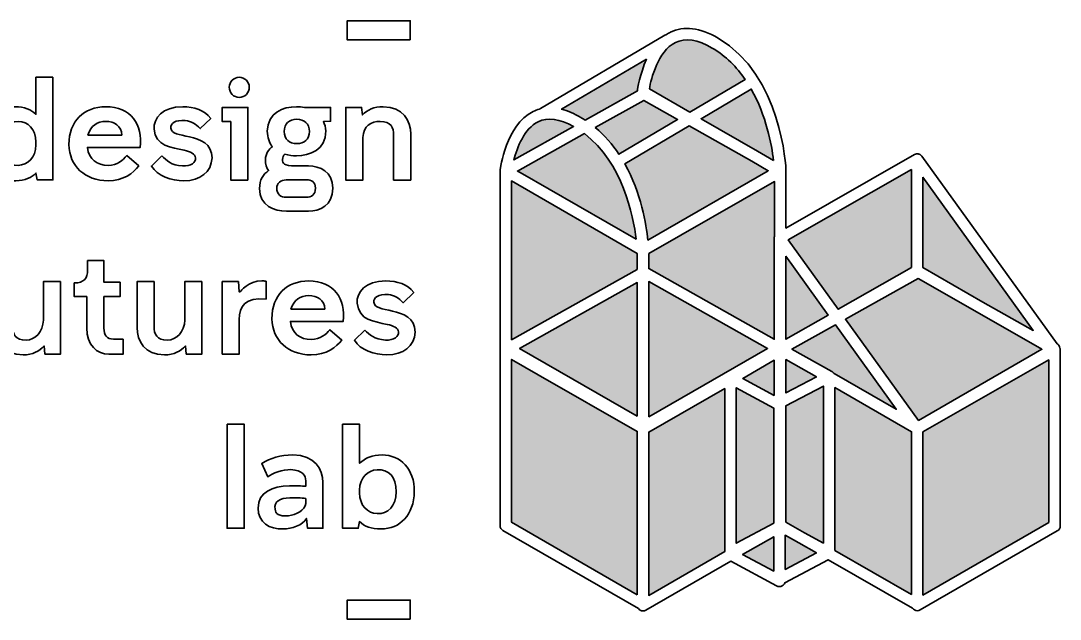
# Model space of a CAD drawing. Header units: millimetres. Extents: x 12 to 284, y -200 to -9.
# Drawn here: x 233.3 to 283.9, y -38.4 to -9.2 of the extents above; entities that cross this region are included whole.
import ezdxf

# ---------------------------------------------------------------- set-up
doc = ezdxf.new("R2010")
doc.units = ezdxf.units.MM
doc.header["$MEASUREMENT"] = 0
for name, color, linetype, lineweight in [('Black', 7, 'Continuous', 0), ('Cyan', 7, 'Continuous', 0), ('Magenta', 7, 'Continuous', 0), ('Yellow', 7, 'Continuous', 0)]:
    doc.layers.add(name, color=color, linetype=linetype, lineweight=lineweight)

# ---------------------------------------------------------------- blocks, each defined once
blk = doc.blocks.new('Block_1')
at = {"layer": 'Black', "color": 250, "lineweight": 35, "true_color": 0x231f20}
for points, knots in [([(234.825, -11.977), (234.825, -11.977), (234.825, -16.971), (234.825, -16.971), (234.825, -16.971), (234.062, -16.971), (234.062, -16.971), (234.062, -16.971), (233.998, -16.639), (233.998, -16.639), (233.779, -16.865), (233.461, -16.999), (233.023, -17.014), (232.133, -17.042), (231.342, -16.406), (231.342, -15.198), (231.342, -14.167), (232.034, -13.411), (232.981, -13.411), (233.433, -13.411), (233.765, -13.545), (233.991, -13.778), (233.991, -13.778), (233.991, -11.977), (233.991, -11.977), (233.991, -11.977), (234.825, -11.977), (234.825, -11.977)], [0, 0, 0, 0, 1, 1, 1, 2, 2, 2, 3, 3, 3, 4, 4, 4, 5, 5, 5, 6, 6, 6, 7, 7, 7, 8, 8, 8, 9, 9, 9, 9]), ([(243.409, -12.464), (243.409, -12.196), (243.621, -11.977), (243.896, -11.977), (244.165, -11.977), (244.384, -12.196), (244.384, -12.464), (244.384, -12.733), (244.165, -12.959), (243.896, -12.959), (243.621, -12.959), (243.409, -12.733), (243.409, -12.464)], [0, 0, 0, 0, 1, 1, 1, 2, 2, 2, 3, 3, 3, 4, 4, 4, 4]), ([(235.602, -15.255), (235.588, -14.103), (236.351, -13.411), (237.389, -13.411), (238.633, -13.411), (239.184, -14.287), (239.071, -15.389), (239.071, -15.389), (236.499, -15.389), (236.499, -15.389), (236.57, -15.989), (236.987, -16.258), (237.517, -16.265), (237.948, -16.272), (238.251, -16.003), (238.414, -15.791), (238.414, -15.791), (239, -16.293), (239, -16.293), (238.739, -16.632), (238.244, -17.02), (237.51, -17.014), (236.386, -17.006), (235.616, -16.307), (235.602, -15.255)], [0, 0, 0, 0, 1, 1, 1, 2, 2, 2, 3, 3, 3, 4, 4, 4, 5, 5, 5, 6, 6, 6, 7, 7, 7, 8, 8, 8, 8]), ([(240.124, -15.806), (240.336, -16.025), (240.597, -16.265), (241.127, -16.293), (241.551, -16.314), (241.784, -16.123), (241.763, -15.89), (241.749, -15.714), (241.515, -15.601), (241.212, -15.53), (240.597, -15.389), (239.82, -15.332), (239.749, -14.499), (239.707, -13.969), (240.152, -13.411), (241.141, -13.411), (241.692, -13.411), (242.208, -13.58), (242.504, -13.976), (242.504, -13.976), (241.996, -14.477), (241.996, -14.477), (241.777, -14.244), (241.565, -14.11), (241.268, -14.082), (240.774, -14.032), (240.534, -14.237), (240.562, -14.449), (240.59, -14.732), (240.971, -14.76), (241.466, -14.88), (241.989, -15), (242.568, -15.205), (242.568, -15.904), (242.54, -16.59), (242.003, -17.014), (241.198, -17.014), (240.59, -17.014), (239.912, -16.788), (239.615, -16.3), (239.615, -16.3), (240.124, -15.806), (240.124, -15.806)], [0, 0, 0, 0, 1, 1, 1, 2, 2, 2, 3, 3, 3, 4, 4, 4, 5, 5, 5, 6, 6, 6, 7, 7, 7, 8, 8, 8, 9, 9, 9, 10, 10, 10, 11, 11, 11, 12, 12, 12, 13, 13, 13, 14, 14, 14, 14]), ([(244.313, -16.978), (244.313, -16.978), (243.48, -16.978), (243.48, -16.978), (243.48, -16.978), (243.48, -14.131), (243.48, -14.131), (243.48, -14.131), (243.063, -14.131), (243.063, -14.131), (243.063, -14.131), (243.063, -13.446), (243.063, -13.446), (243.063, -13.446), (244.313, -13.446), (244.313, -13.446), (244.313, -13.446), (244.313, -16.978), (244.313, -16.978)], [0, 0, 0, 0, 1, 1, 1, 2, 2, 2, 3, 3, 3, 4, 4, 4, 5, 5, 5, 6, 6, 6, 6]), ([(248.446, -17.381), (248.446, -18.228), (247.803, -18.497), (247.266, -18.497), (247.266, -18.497), (246.192, -18.497), (246.192, -18.497), (245.592, -18.497), (244.879, -18.235), (244.879, -17.388), (244.879, -16.971), (245.062, -16.689), (245.324, -16.519), (245.225, -16.392), (245.168, -16.215), (245.168, -15.989), (245.168, -15.7), (245.338, -15.481), (245.507, -15.346), (245.359, -15.163), (245.26, -14.922), (245.26, -14.598), (245.26, -13.7), (246.03, -13.411), (246.68, -13.411), (246.807, -13.411), (246.941, -13.425), (247.068, -13.446), (247.068, -13.446), (248.34, -13.446), (248.34, -13.446), (248.34, -13.446), (248.34, -14.117), (248.34, -14.117), (248.34, -14.117), (247.994, -14.131), (247.994, -14.131), (248.05, -14.251), (248.107, -14.428), (248.107, -14.591), (248.107, -15.509), (247.323, -15.799), (246.68, -15.799), (246.496, -15.799), (246.298, -15.777), (246.115, -15.721), (246.051, -15.784), (246.009, -15.862), (246.002, -15.975), (245.995, -16.166), (246.051, -16.293), (246.623, -16.293), (246.623, -16.293), (247.266, -16.293), (247.266, -16.293), (247.803, -16.293), (248.446, -16.554), (248.446, -17.381)], [0, 0, 0, 0, 1, 1, 1, 2, 2, 2, 3, 3, 3, 4, 4, 4, 5, 5, 5, 6, 6, 6, 7, 7, 7, 8, 8, 8, 9, 9, 9, 10, 10, 10, 11, 11, 11, 12, 12, 12, 13, 13, 13, 14, 14, 14, 15, 15, 15, 16, 16, 16, 17, 17, 17, 18, 18, 18, 19, 19, 19, 19]), ([(252.24, -14.746), (252.24, -14.746), (252.24, -16.978), (252.24, -16.978), (252.24, -16.978), (251.406, -16.978), (251.406, -16.978), (251.406, -16.978), (251.406, -14.81), (251.406, -14.81), (251.406, -14.421), (251.293, -14.124), (250.749, -14.124), (250.326, -14.124), (249.916, -14.343), (249.916, -14.901), (249.916, -14.901), (249.916, -16.978), (249.916, -16.978), (249.916, -16.978), (249.082, -16.978), (249.082, -16.978), (249.082, -16.978), (249.082, -13.446), (249.082, -13.446), (249.082, -13.446), (249.845, -13.446), (249.845, -13.446), (249.845, -13.446), (249.887, -13.806), (249.887, -13.806), (250.128, -13.552), (250.467, -13.411), (250.898, -13.411), (251.873, -13.411), (252.24, -14.096), (252.24, -14.746)], [0, 0, 0, 0, 1, 1, 1, 2, 2, 2, 3, 3, 3, 4, 4, 4, 5, 5, 5, 6, 6, 6, 7, 7, 7, 8, 8, 8, 9, 9, 9, 10, 10, 10, 11, 11, 11, 12, 12, 12, 12]), ([(233.991, -15.262), (233.991, -15.262), (233.991, -15.127), (233.991, -15.127), (233.991, -14.492), (233.595, -14.131), (233.143, -14.131), (232.585, -14.131), (232.183, -14.463), (232.19, -15.198), (232.197, -15.904), (232.585, -16.272), (233.129, -16.265), (233.588, -16.258), (233.991, -15.89), (233.991, -15.262)], [0, 0, 0, 0, 1, 1, 1, 2, 2, 2, 3, 3, 3, 4, 4, 4, 5, 5, 5, 5]), ([(238.181, -14.788), (238.174, -14.343), (237.806, -14.124), (237.389, -14.124), (237.008, -14.124), (236.655, -14.336), (236.528, -14.788), (236.528, -14.788), (238.181, -14.788), (238.181, -14.788)], [0, 0, 0, 0, 1, 1, 1, 2, 2, 2, 3, 3, 3, 3]), ([(246.087, -14.612), (246.087, -14.993), (246.327, -15.205), (246.694, -15.205), (247.068, -15.205), (247.309, -14.993), (247.309, -14.612), (247.309, -14.244), (247.068, -14.018), (246.694, -14.018), (246.32, -14.018), (246.087, -14.244), (246.087, -14.612)], [0, 0, 0, 0, 1, 1, 1, 2, 2, 2, 3, 3, 3, 4, 4, 4, 4]), ([(247.605, -17.374), (247.605, -17.063), (247.4, -16.964), (247.167, -16.964), (247.167, -16.964), (246.178, -16.971), (246.178, -16.971), (245.91, -16.971), (245.719, -17.134), (245.719, -17.374), (245.719, -17.678), (245.924, -17.819), (246.178, -17.819), (246.178, -17.819), (247.167, -17.812), (247.167, -17.812), (247.4, -17.812), (247.605, -17.699), (247.605, -17.374)], [0, 0, 0, 0, 1, 1, 1, 2, 2, 2, 3, 3, 3, 4, 4, 4, 5, 5, 5, 6, 6, 6, 6]), ([(231.469, -22.659), (231.469, -22.659), (230.515, -22.659), (230.515, -22.659), (230.515, -22.659), (230.515, -25.456), (230.515, -25.456), (230.515, -25.456), (229.682, -25.456), (229.682, -25.456), (229.682, -25.456), (229.682, -22.652), (229.682, -22.652), (229.682, -22.652), (229.074, -22.652), (229.074, -22.652), (229.074, -22.652), (229.074, -21.988), (229.074, -21.988), (229.562, -21.988), (229.682, -21.804), (229.682, -21.557), (229.682, -20.815), (230.183, -20.391), (230.749, -20.391), (230.749, -20.391), (231.455, -20.391), (231.455, -20.391), (231.455, -20.391), (231.455, -21.126), (231.455, -21.126), (231.455, -21.126), (230.975, -21.126), (230.975, -21.126), (230.657, -21.126), (230.515, -21.31), (230.515, -21.663), (230.515, -21.663), (230.515, -21.959), (230.515, -21.959), (230.515, -21.959), (231.469, -21.966), (231.469, -21.966), (231.469, -21.966), (231.469, -22.659), (231.469, -22.659)], [0, 0, 0, 0, 1, 1, 1, 2, 2, 2, 3, 3, 3, 4, 4, 4, 5, 5, 5, 6, 6, 6, 7, 7, 7, 8, 8, 8, 9, 9, 9, 10, 10, 10, 11, 11, 11, 12, 12, 12, 13, 13, 13, 14, 14, 14, 15, 15, 15, 15]), ([(238.244, -24.722), (238.244, -24.722), (238.244, -25.456), (238.244, -25.456), (238.244, -25.456), (237.538, -25.456), (237.538, -25.456), (236.973, -25.456), (236.471, -25.025), (236.471, -24.178), (236.471, -24.178), (236.471, -22.652), (236.471, -22.652), (236.471, -22.652), (235.864, -22.652), (235.864, -22.652), (235.864, -22.652), (235.864, -21.988), (235.864, -21.988), (236.351, -21.988), (236.513, -21.748), (236.513, -21.359), (236.513, -21.359), (236.513, -20.9), (236.513, -20.9), (236.513, -20.9), (237.305, -20.9), (237.305, -20.9), (237.305, -20.9), (237.305, -21.953), (237.305, -21.953), (237.305, -21.953), (238.096, -21.953), (238.096, -21.953), (238.096, -21.953), (238.096, -22.652), (238.096, -22.652), (238.096, -22.652), (237.305, -22.652), (237.305, -22.652), (237.305, -22.652), (237.305, -24.185), (237.305, -24.185), (237.305, -24.538), (237.446, -24.722), (237.764, -24.722), (237.764, -24.722), (238.244, -24.722), (238.244, -24.722)], [0, 0, 0, 0, 1, 1, 1, 2, 2, 2, 3, 3, 3, 4, 4, 4, 5, 5, 5, 6, 6, 6, 7, 7, 7, 8, 8, 8, 9, 9, 9, 10, 10, 10, 11, 11, 11, 12, 12, 12, 13, 13, 13, 14, 14, 14, 15, 15, 15, 16, 16, 16, 16]), ([(235.192, -21.924), (235.192, -21.924), (235.192, -25.456), (235.192, -25.456), (235.192, -25.456), (234.429, -25.456), (234.429, -25.456), (234.429, -25.456), (234.394, -25.053), (234.394, -25.053), (234.168, -25.308), (233.836, -25.492), (233.377, -25.492), (232.402, -25.492), (232.034, -24.806), (232.034, -24.156), (232.034, -24.156), (232.034, -21.924), (232.034, -21.924), (232.034, -21.924), (232.868, -21.924), (232.868, -21.924), (232.868, -21.924), (232.868, -24.093), (232.868, -24.093), (232.868, -24.481), (232.981, -24.778), (233.525, -24.778), (233.949, -24.778), (234.358, -24.354), (234.358, -23.796), (234.358, -23.796), (234.358, -21.924), (234.358, -21.924), (234.358, -21.924), (235.192, -21.924), (235.192, -21.924)], [0, 0, 0, 0, 1, 1, 1, 2, 2, 2, 3, 3, 3, 4, 4, 4, 5, 5, 5, 6, 6, 6, 7, 7, 7, 8, 8, 8, 9, 9, 9, 10, 10, 10, 11, 11, 11, 12, 12, 12, 12]), ([(242.073, -21.924), (242.073, -21.924), (242.073, -25.456), (242.073, -25.456), (242.073, -25.456), (241.31, -25.456), (241.31, -25.456), (241.31, -25.456), (241.275, -25.053), (241.275, -25.053), (241.049, -25.308), (240.717, -25.492), (240.258, -25.492), (239.283, -25.492), (238.916, -24.806), (238.916, -24.156), (238.916, -24.156), (238.916, -21.924), (238.916, -21.924), (238.916, -21.924), (239.749, -21.924), (239.749, -21.924), (239.749, -21.924), (239.749, -24.093), (239.749, -24.093), (239.749, -24.481), (239.862, -24.778), (240.406, -24.778), (240.83, -24.778), (241.24, -24.354), (241.24, -23.796), (241.24, -23.796), (241.24, -21.924), (241.24, -21.924), (241.24, -21.924), (242.073, -21.924), (242.073, -21.924)], [0, 0, 0, 0, 1, 1, 1, 2, 2, 2, 3, 3, 3, 4, 4, 4, 5, 5, 5, 6, 6, 6, 7, 7, 7, 8, 8, 8, 9, 9, 9, 10, 10, 10, 11, 11, 11, 12, 12, 12, 12]), ([(245.203, -21.903), (245.203, -21.903), (245.196, -22.772), (245.196, -22.772), (244.186, -22.659), (243.896, -23.139), (243.896, -23.775), (243.896, -23.775), (243.896, -25.456), (243.896, -25.456), (243.896, -25.456), (243.063, -25.456), (243.063, -25.456), (243.063, -25.456), (243.063, -21.924), (243.063, -21.924), (243.063, -21.924), (243.854, -21.924), (243.854, -21.924), (243.854, -21.924), (243.889, -22.419), (243.889, -22.419), (243.889, -22.419), (243.946, -22.419), (243.946, -22.419), (243.946, -22.405), (244.341, -21.889), (244.991, -21.889), (245.041, -21.889), (245.125, -21.896), (245.203, -21.903)], [0, 0, 0, 0, 1, 1, 1, 2, 2, 2, 3, 3, 3, 4, 4, 4, 5, 5, 5, 6, 6, 6, 7, 7, 7, 8, 8, 8, 9, 9, 9, 10, 10, 10, 10]), ([(245.486, -23.733), (245.472, -22.581), (246.235, -21.889), (247.273, -21.889), (248.516, -21.889), (249.067, -22.765), (248.954, -23.867), (248.954, -23.867), (246.383, -23.867), (246.383, -23.867), (246.454, -24.467), (246.871, -24.736), (247.4, -24.743), (247.831, -24.75), (248.135, -24.481), (248.297, -24.269), (248.297, -24.269), (248.884, -24.771), (248.884, -24.771), (248.622, -25.11), (248.128, -25.498), (247.393, -25.492), (246.27, -25.485), (245.5, -24.785), (245.486, -23.733)], [0, 0, 0, 0, 1, 1, 1, 2, 2, 2, 3, 3, 3, 4, 4, 4, 5, 5, 5, 6, 6, 6, 7, 7, 7, 8, 8, 8, 8]), ([(250.008, -24.284), (250.22, -24.503), (250.481, -24.743), (251.011, -24.771), (251.435, -24.792), (251.668, -24.601), (251.646, -24.368), (251.632, -24.192), (251.399, -24.079), (251.095, -24.008), (250.481, -23.867), (249.704, -23.81), (249.633, -22.977), (249.591, -22.447), (250.036, -21.889), (251.025, -21.889), (251.576, -21.889), (252.091, -22.058), (252.388, -22.454), (252.388, -22.454), (251.88, -22.955), (251.88, -22.955), (251.661, -22.722), (251.449, -22.588), (251.152, -22.56), (250.657, -22.51), (250.417, -22.715), (250.446, -22.927), (250.474, -23.21), (250.855, -23.238), (251.35, -23.358), (251.873, -23.478), (252.452, -23.683), (252.452, -24.382), (252.424, -25.068), (251.887, -25.492), (251.081, -25.492), (250.474, -25.492), (249.796, -25.266), (249.499, -24.778), (249.499, -24.778), (250.008, -24.284), (250.008, -24.284)], [0, 0, 0, 0, 1, 1, 1, 2, 2, 2, 3, 3, 3, 4, 4, 4, 5, 5, 5, 6, 6, 6, 7, 7, 7, 8, 8, 8, 9, 9, 9, 10, 10, 10, 11, 11, 11, 12, 12, 12, 13, 13, 13, 14, 14, 14, 14]), ([(248.064, -23.266), (248.057, -22.821), (247.69, -22.602), (247.273, -22.602), (246.892, -22.602), (246.539, -22.814), (246.411, -23.266), (246.411, -23.266), (248.064, -23.266), (248.064, -23.266)], [0, 0, 0, 0, 1, 1, 1, 2, 2, 2, 3, 3, 3, 3]), ([(243.303, -28.87), (243.303, -28.87), (244.137, -28.87), (244.137, -28.87), (244.137, -28.87), (244.137, -33.934), (244.137, -33.934), (244.137, -33.934), (243.303, -33.934), (243.303, -33.934), (243.303, -33.934), (243.303, -28.87), (243.303, -28.87)], [0, 0, 0, 0, 1, 1, 1, 2, 2, 2, 3, 3, 3, 4, 4, 4, 4]), ([(252.416, -32.154), (252.402, -33.285), (251.71, -33.97), (250.799, -33.97), (250.318, -33.97), (249.979, -33.843), (249.746, -33.609), (249.746, -33.609), (249.683, -33.934), (249.683, -33.934), (249.683, -33.934), (248.92, -33.934), (248.92, -33.934), (248.92, -33.934), (248.92, -28.87), (248.92, -28.87), (248.92, -28.87), (249.753, -28.87), (249.753, -28.87), (249.753, -28.87), (249.753, -30.77), (249.753, -30.77), (250.015, -30.508), (250.382, -30.367), (250.848, -30.367), (251.738, -30.367), (252.43, -31.038), (252.416, -32.154)], [0, 0, 0, 0, 1, 1, 1, 2, 2, 2, 3, 3, 3, 4, 4, 4, 5, 5, 5, 6, 6, 6, 7, 7, 7, 8, 8, 8, 9, 9, 9, 9]), ([(244.808, -32.953), (244.808, -32.175), (245.507, -31.886), (246.334, -31.865), (246.609, -31.858), (246.948, -31.872), (247.132, -31.893), (247.132, -31.893), (247.132, -31.618), (247.132, -31.618), (247.132, -31.377), (246.977, -31.102), (246.412, -31.081), (245.988, -31.066), (245.521, -31.264), (245.281, -31.427), (245.281, -31.427), (244.985, -30.777), (244.985, -30.777), (245.415, -30.523), (245.889, -30.367), (246.503, -30.367), (247.563, -30.367), (247.966, -31.052), (247.966, -31.702), (247.966, -31.702), (247.966, -33.934), (247.966, -33.934), (247.966, -33.934), (247.217, -33.934), (247.217, -33.934), (247.217, -33.934), (247.167, -33.454), (247.167, -33.454), (246.977, -33.786), (246.454, -33.97), (246.023, -33.97), (245.38, -33.977), (244.808, -33.673), (244.808, -32.953)], [0, 0, 0, 0, 1, 1, 1, 2, 2, 2, 3, 3, 3, 4, 4, 4, 5, 5, 5, 6, 6, 6, 7, 7, 7, 8, 8, 8, 9, 9, 9, 10, 10, 10, 11, 11, 11, 12, 12, 12, 13, 13, 13, 13]), ([(250.601, -31.088), (250.149, -31.116), (249.753, -31.448), (249.753, -32.084), (249.753, -32.084), (249.753, -32.218), (249.753, -32.218), (249.753, -32.847), (250.142, -33.2), (250.601, -33.221), (251.138, -33.249), (251.526, -32.861), (251.533, -32.154), (251.54, -31.42), (251.166, -31.052), (250.601, -31.088)], [0, 0, 0, 0, 1, 1, 1, 2, 2, 2, 3, 3, 3, 4, 4, 4, 5, 5, 5, 5]), ([(247.132, -32.727), (247.132, -32.727), (247.132, -32.486), (247.132, -32.486), (246.941, -32.458), (246.581, -32.444), (246.355, -32.451), (245.861, -32.465), (245.585, -32.628), (245.634, -33.009), (245.663, -33.214), (245.818, -33.383), (246.284, -33.327), (246.673, -33.278), (247.083, -33.059), (247.132, -32.727)], [0, 0, 0, 0, 1, 1, 1, 2, 2, 2, 3, 3, 3, 4, 4, 4, 5, 5, 5, 5])]:
    blk.add_open_spline(points, degree=3, knots=knots, dxfattribs=at)

msp = doc.modelspace()

# ---------------------------------------------------------------- hatches: boundary and pattern name
at = {"layer": 'Cyan', "true_color": 0x00f3ff, "transparency": 33554687}
h = msp.add_hatch(color=4, dxfattribs=at)
h.dxf.hatch_style = 2
edge = h.paths.add_edge_path()
edge.add_spline(control_points=[(268.52, -12.079), (268.111, -11.486), (267.593, -10.947), (266.922, -10.555), (266.213, -10.139), (265.61, -10.047), (265.127, -10.283), (264.269, -10.71), (263.948, -12.051), (263.857, -12.538), (263.857, -12.538), (265.825, -13.674), (265.825, -13.674), (265.825, -13.674), (268.52, -12.079), (268.52, -12.079)], knot_values=[0, 0, 0, 0, 1, 1, 1, 2, 2, 2, 3, 3, 3, 4, 4, 4, 5, 5, 5, 5], degree=3, periodic=0)
h = msp.add_hatch(color=4, dxfattribs=at)
h.dxf.hatch_style = 2
edge = h.paths.add_edge_path()
edge.add_spline(control_points=[(260.731, -14.062), (260.731, -14.062), (263.275, -12.64), (263.275, -12.64), (263.289, -12.541), (263.391, -11.811), (263.726, -11.091), (263.726, -11.091), (259.588, -13.533), (259.588, -13.533), (259.888, -13.607), (260.198, -13.741), (260.523, -13.931), (260.597, -13.974), (260.664, -14.019), (260.731, -14.062)], knot_values=[0, 0, 0, 0, 1, 1, 1, 2, 2, 2, 3, 3, 3, 4, 4, 4, 5, 5, 5, 5], degree=3, periodic=0)
h = msp.add_hatch(color=4, dxfattribs=at)
h.dxf.hatch_style = 2
edge = h.paths.add_edge_path()
edge.add_spline(control_points=[(269.124, -15.579), (269.124, -15.579), (269.903, -16.02), (269.903, -16.02), (269.812, -15.265), (269.547, -13.836), (268.817, -12.552), (268.817, -12.552), (266.379, -13.995), (266.379, -13.995), (266.379, -13.995), (269.124, -15.579), (269.124, -15.579)], knot_values=[0, 0, 0, 0, 1, 1, 1, 2, 2, 2, 3, 3, 3, 4, 4, 4, 4], degree=3, periodic=0)
h = msp.add_hatch(color=4, dxfattribs=at)
h.dxf.hatch_style = 2
edge = h.paths.add_edge_path()
edge.add_spline(control_points=[(263.592, -13.102), (263.592, -13.102), (261.225, -14.425), (261.225, -14.425), (261.684, -14.806), (262.064, -15.251), (262.375, -15.72), (262.375, -15.72), (265.232, -14.026), (265.232, -14.026), (265.232, -14.026), (263.592, -13.102), (263.592, -13.102)], knot_values=[0, 0, 0, 0, 1, 1, 1, 2, 2, 2, 3, 3, 3, 4, 4, 4, 4], degree=3, periodic=0)
h = msp.add_hatch(color=4, dxfattribs=at)
h.dxf.hatch_style = 2
edge = h.paths.add_edge_path()
edge.add_spline(control_points=[(258.445, -14.143), (257.764, -14.482), (257.422, -15.395), (257.263, -16.002), (257.263, -16.002), (260.17, -14.376), (260.17, -14.376), (259.493, -13.995), (258.911, -13.914), (258.445, -14.143)], knot_values=[0, 0, 0, 0, 1, 1, 1, 2, 2, 2, 3, 3, 3, 3], degree=3, periodic=0)
h = msp.add_hatch(color=4, dxfattribs=at)
h.dxf.hatch_style = 2
edge = h.paths.add_edge_path()
edge.add_spline(control_points=[(268.848, -16.065), (268.848, -16.065), (265.793, -14.344), (265.793, -14.344), (265.793, -14.344), (262.664, -16.196), (262.664, -16.196), (263.451, -17.611), (263.708, -19.142), (263.79, -19.907), (263.79, -19.907), (269.649, -16.528), (269.649, -16.528), (269.649, -16.528), (268.848, -16.065), (268.848, -16.065)], knot_values=[0, 0, 0, 0, 1, 1, 1, 2, 2, 2, 3, 3, 3, 4, 4, 4, 5, 5, 5, 5], degree=3, periodic=0)
h = msp.add_hatch(color=4, dxfattribs=at)
h.dxf.hatch_style = 2
edge = h.paths.add_edge_path()
edge.add_spline(control_points=[(260.696, -14.721), (260.696, -14.721), (257.436, -16.545), (257.436, -16.545), (257.436, -16.545), (257.563, -16.616), (257.563, -16.616), (257.563, -16.616), (263.222, -19.858), (263.222, -19.858), (263.077, -18.725), (262.551, -16.133), (260.696, -14.721)], knot_values=[0, 0, 0, 0, 1, 1, 1, 2, 2, 2, 3, 3, 3, 4, 4, 4, 4], degree=3, periodic=0)
h = msp.add_hatch(color=4, dxfattribs=at)
h.dxf.hatch_style = 2
h.paths.add_polyline_path([(257.147, -24.758), (263.271, -21.332), (263.271, -20.56), (257.147, -17.025)])
h = msp.add_hatch(color=4, dxfattribs=at)
h.dxf.hatch_style = 2
edge = h.paths.add_edge_path()
edge.add_spline(control_points=[(263.828, -21.287), (263.828, -21.287), (269.938, -24.73), (269.938, -24.73), (269.938, -24.73), (269.938, -19.808), (269.938, -19.808), (269.938, -19.78), (269.942, -19.752), (269.953, -19.727), (269.953, -19.724), (269.953, -19.72), (269.953, -19.717), (269.953, -19.717), (269.953, -17.057), (269.953, -17.057), (269.953, -17.057), (263.828, -20.563), (263.828, -20.563), (263.828, -20.563), (263.828, -21.287), (263.828, -21.287)], knot_values=[0, 0, 0, 0, 1, 1, 1, 2, 2, 2, 3, 3, 3, 4, 4, 4, 5, 5, 5, 6, 6, 6, 7, 7, 7, 7], degree=3, periodic=0)
h = msp.add_hatch(color=4, dxfattribs=at)
h.dxf.hatch_style = 2
h.paths.add_polyline_path([(263.271, -28.48), (263.271, -21.971), (257.538, -25.178)])
h = msp.add_hatch(color=4, dxfattribs=at)
h.dxf.hatch_style = 2
h.paths.add_polyline_path([(263.828, -21.925), (263.828, -28.512), (269.61, -25.185)])
h = msp.add_hatch(color=4, dxfattribs=at)
h.dxf.hatch_style = 2
h.paths.add_polyline_path([(257.147, -25.714), (257.147, -33.641), (263.271, -37.169), (263.271, -29.221), (258.452, -26.458)])
h = msp.add_hatch(color=4, dxfattribs=at)
h.dxf.hatch_style = 2
h.paths.add_polyline_path([(263.828, -37.204), (267.529, -35.073), (267.529, -27.136), (263.828, -29.252)])
at = {"layer": 'Magenta', "true_color": 0xff00e7, "transparency": 33554687}
h = msp.add_hatch(color=6, dxfattribs=at)
h.dxf.hatch_style = 2
h.paths.add_polyline_path([(269.938, -27.464), (269.938, -25.756), (268.404, -26.635)])
h = msp.add_hatch(color=6, dxfattribs=at)
h.dxf.hatch_style = 2
h.paths.add_polyline_path([(270.51, -25.71), (270.51, -27.344), (271.988, -26.564)])
h = msp.add_hatch(color=6, dxfattribs=at)
h.dxf.hatch_style = 2
h.paths.add_polyline_path([(268.086, -34.667), (269.91, -33.694), (269.91, -28.081), (268.086, -27.097)])
h = msp.add_hatch(color=6, dxfattribs=at)
h.dxf.hatch_style = 2
h.paths.add_polyline_path([(270.51, -33.637), (271.403, -34.152), (272.334, -34.657), (272.334, -27.012), (270.51, -27.972)])
h = msp.add_hatch(color=6, dxfattribs=at)
h.dxf.hatch_style = 2
h.paths.add_polyline_path([(269.91, -36.029), (269.91, -34.346), (268.4, -35.214)])
h = msp.add_hatch(color=6, dxfattribs=at)
h.dxf.hatch_style = 2
h.paths.add_polyline_path([(270.468, -34.279), (270.468, -35.948), (271.992, -35.137), (271.131, -34.639)])
at = {"layer": 'Yellow', "true_color": 0xfff200, "transparency": 33554687}
h = msp.add_hatch(color=2, dxfattribs=at)
h.dxf.hatch_style = 2
h.paths.add_polyline_path([(276.62, -21.234), (276.62, -16.461), (270.623, -19.897), (273.057, -23.273)])
h = msp.add_hatch(color=2, dxfattribs=at)
h.dxf.hatch_style = 2
h.paths.add_polyline_path([(282.55, -24.303), (277.178, -16.845), (277.178, -21.234), (280.095, -22.92)])
h = msp.add_hatch(color=2, dxfattribs=at)
h.dxf.hatch_style = 2
h.paths.add_polyline_path([(270.51, -20.694), (270.51, -24.73), (272.57, -23.551)])
h = msp.add_hatch(color=2, dxfattribs=at)
h.dxf.hatch_style = 2
h.paths.add_polyline_path([(279.823, -23.407), (276.941, -21.78), (273.406, -23.756), (276.962, -28.688), (282.967, -25.22)])
h = msp.add_hatch(color=2, dxfattribs=at)
h.dxf.hatch_style = 2
edge = h.paths.add_edge_path()
edge.add_spline(control_points=[(272.916, -24.031), (272.916, -24.031), (270.799, -25.213), (270.799, -25.213), (270.799, -25.213), (272.747, -26.307), (272.747, -26.307), (272.75, -26.31), (272.75, -26.31), (272.75, -26.31), (272.754, -26.31), (272.754, -26.314), (272.757, -26.314), (272.768, -26.321), (272.775, -26.328), (272.785, -26.335), (272.792, -26.342), (272.803, -26.349), (272.81, -26.356), (272.821, -26.367), (272.828, -26.377), (272.835, -26.391), (272.838, -26.395), (272.845, -26.398), (272.849, -26.405), (272.849, -26.405), (275.879, -28.141), (275.879, -28.141), (275.879, -28.141), (272.916, -24.031), (272.916, -24.031)], knot_values=[0, 0, 0, 0, 1, 1, 1, 2, 2, 2, 3, 3, 3, 4, 4, 4, 5, 5, 5, 6, 6, 6, 7, 7, 7, 8, 8, 8, 9, 9, 9, 10, 10, 10, 10], degree=3, periodic=0)
h = msp.add_hatch(color=2, dxfattribs=at)
h.dxf.hatch_style = 2
h.paths.add_polyline_path([(277.178, -37.19), (283.302, -33.662), (283.302, -25.735), (277.178, -29.242)])
h = msp.add_hatch(color=2, dxfattribs=at)
h.dxf.hatch_style = 2
h.paths.add_polyline_path([(272.891, -35.01), (276.62, -37.158), (276.62, -29.238), (272.891, -27.086)])

# ---------------------------------------------------------------- linework, layer by layer
at = {"layer": 'Black', "color": 250, "lineweight": 35, "true_color": 0x231f20}
for points in [[(252.219, -10.154), (249.155, -10.154), (249.155, -9.225), (252.219, -9.225)], [(252.219, -38.364), (249.155, -38.364), (249.155, -37.434), (252.219, -37.434)]]:
    msp.add_lwpolyline(points, close=True, dxfattribs=at)
for points, knots in [([(283.849, -25.178), (283.849, -25.174), (283.845, -25.171), (283.845, -25.167), (283.845, -25.167), (283.845, -25.167), (283.845, -25.164), (283.834, -25.079), (283.785, -25.001), (283.711, -24.955), (283.711, -24.955), (277.125, -15.819), (277.125, -15.819), (277.121, -15.815), (277.118, -15.812), (277.114, -15.804), (277.1, -15.794), (277.089, -15.78), (277.075, -15.769), (277.068, -15.762), (277.061, -15.755), (277.051, -15.748), (277.047, -15.748), (277.043, -15.741), (277.04, -15.741), (277.029, -15.734), (277.015, -15.73), (277.005, -15.727), (276.998, -15.723), (276.987, -15.716), (276.976, -15.716), (276.955, -15.709), (276.934, -15.706), (276.913, -15.706), (276.906, -15.706), (276.902, -15.702), (276.895, -15.702), (276.871, -15.702), (276.846, -15.706), (276.821, -15.716), (276.818, -15.716), (276.814, -15.716), (276.814, -15.716), (276.807, -15.716), (276.804, -15.723), (276.796, -15.723), (276.782, -15.73), (276.772, -15.734), (276.761, -15.741), (276.761, -15.741), (270.51, -19.318), (270.51, -19.318), (270.51, -19.318), (270.51, -16.573), (270.51, -16.573), (270.51, -16.566), (270.51, -16.563), (270.51, -16.556), (270.51, -16.549), (270.51, -16.538), (270.51, -16.531), (270.506, -16.344), (270.312, -11.892), (267.204, -10.072), (266.323, -9.557), (265.539, -9.458), (264.88, -9.786), (264.816, -9.818), (264.756, -9.853), (264.696, -9.888), (264.668, -9.895), (264.64, -9.906), (264.615, -9.92), (264.615, -9.92), (258.554, -13.494), (258.554, -13.494), (258.54, -13.504), (258.526, -13.515), (258.512, -13.525), (258.403, -13.557), (258.3, -13.593), (258.198, -13.645), (256.875, -14.298), (256.604, -16.418), (256.593, -16.506), (256.593, -16.514), (256.593, -16.517), (256.593, -16.524), (256.593, -16.528), (256.589, -16.535), (256.589, -16.538), (256.589, -16.542), (256.589, -16.542), (256.589, -16.542), (256.589, -16.542), (256.589, -25.114), (256.589, -25.114), (256.589, -25.132), (256.593, -25.153), (256.6, -25.171), (256.596, -25.181), (256.596, -25.192), (256.593, -25.202), (256.593, -25.209), (256.589, -25.22), (256.589, -25.231), (256.589, -25.231), (256.589, -33.803), (256.589, -33.803), (256.589, -33.902), (256.642, -33.994), (256.73, -34.047), (256.73, -34.047), (263.324, -37.842), (263.324, -37.842), (263.345, -37.878), (263.377, -37.906), (263.412, -37.927), (263.454, -37.952), (263.504, -37.962), (263.55, -37.962), (263.599, -37.962), (263.648, -37.952), (263.691, -37.927), (263.691, -37.927), (267.832, -35.542), (267.832, -35.542), (267.832, -35.542), (270.055, -36.742), (270.055, -36.742), (270.097, -36.766), (270.143, -36.777), (270.189, -36.777), (270.238, -36.777), (270.288, -36.763), (270.33, -36.735), (270.387, -36.703), (270.429, -36.65), (270.45, -36.59), (270.45, -36.59), (272.563, -35.465), (272.563, -35.465), (272.563, -35.465), (276.67, -37.832), (276.67, -37.832), (276.694, -37.864), (276.722, -37.892), (276.758, -37.913), (276.804, -37.938), (276.849, -37.952), (276.899, -37.952), (276.948, -37.952), (276.994, -37.941), (277.036, -37.913), (277.036, -37.913), (283.718, -34.064), (283.718, -34.064), (283.806, -34.015), (283.859, -33.923), (283.859, -33.824), (283.859, -33.824), (283.859, -25.252), (283.859, -25.252), (283.859, -25.227), (283.856, -25.202), (283.849, -25.178)], [0, 0, 0, 0, 1, 1, 1, 2, 2, 2, 3, 3, 3, 4, 4, 4, 5, 5, 5, 6, 6, 6, 7, 7, 7, 8, 8, 8, 9, 9, 9, 10, 10, 10, 11, 11, 11, 12, 12, 12, 13, 13, 13, 14, 14, 14, 15, 15, 15, 16, 16, 16, 17, 17, 17, 18, 18, 18, 19, 19, 19, 20, 20, 20, 21, 21, 21, 22, 22, 22, 23, 23, 23, 24, 24, 24, 25, 25, 25, 26, 26, 26, 27, 27, 27, 28, 28, 28, 29, 29, 29, 30, 30, 30, 31, 31, 31, 32, 32, 32, 33, 33, 33, 34, 34, 34, 35, 35, 35, 36, 36, 36, 37, 37, 37, 38, 38, 38, 39, 39, 39, 40, 40, 40, 41, 41, 41, 42, 42, 42, 43, 43, 43, 44, 44, 44, 45, 45, 45, 46, 46, 46, 47, 47, 47, 48, 48, 48, 49, 49, 49, 50, 50, 50, 51, 51, 51, 52, 52, 52, 53, 53, 53, 54, 54, 54, 55, 55, 55, 55]), ([(265.127, -10.283), (265.61, -10.047), (266.213, -10.139), (266.922, -10.555), (267.593, -10.947), (268.111, -11.486), (268.52, -12.079), (268.52, -12.079), (265.825, -13.674), (265.825, -13.674), (265.825, -13.674), (263.857, -12.538), (263.857, -12.538), (263.948, -12.051), (264.269, -10.71), (265.127, -10.283)], [0, 0, 0, 0, 1, 1, 1, 2, 2, 2, 3, 3, 3, 4, 4, 4, 5, 5, 5, 5]), ([(263.726, -11.091), (263.391, -11.811), (263.289, -12.541), (263.275, -12.64), (263.275, -12.64), (260.731, -14.062), (260.731, -14.062), (260.664, -14.019), (260.597, -13.974), (260.523, -13.931), (260.198, -13.741), (259.888, -13.607), (259.588, -13.533), (259.588, -13.533), (263.726, -11.091), (263.726, -11.091)], [0, 0, 0, 0, 1, 1, 1, 2, 2, 2, 3, 3, 3, 4, 4, 4, 5, 5, 5, 5]), ([(269.903, -16.02), (269.903, -16.02), (269.124, -15.579), (269.124, -15.579), (269.124, -15.579), (266.379, -13.995), (266.379, -13.995), (266.379, -13.995), (268.817, -12.552), (268.817, -12.552), (269.547, -13.836), (269.812, -15.265), (269.903, -16.02)], [0, 0, 0, 0, 1, 1, 1, 2, 2, 2, 3, 3, 3, 4, 4, 4, 4]), ([(261.225, -14.425), (261.225, -14.425), (263.592, -13.102), (263.592, -13.102), (263.592, -13.102), (265.232, -14.026), (265.232, -14.026), (265.232, -14.026), (262.375, -15.72), (262.375, -15.72), (262.064, -15.251), (261.684, -14.806), (261.225, -14.425)], [0, 0, 0, 0, 1, 1, 1, 2, 2, 2, 3, 3, 3, 4, 4, 4, 4]), ([(258.445, -14.143), (258.911, -13.914), (259.493, -13.995), (260.17, -14.376), (260.17, -14.376), (257.263, -16.002), (257.263, -16.002), (257.422, -15.395), (257.764, -14.482), (258.445, -14.143)], [0, 0, 0, 0, 1, 1, 1, 2, 2, 2, 3, 3, 3, 3]), ([(262.664, -16.196), (262.664, -16.196), (265.793, -14.344), (265.793, -14.344), (265.793, -14.344), (268.848, -16.065), (268.848, -16.065), (268.848, -16.065), (269.649, -16.528), (269.649, -16.528), (269.649, -16.528), (263.79, -19.907), (263.79, -19.907), (263.708, -19.142), (263.451, -17.611), (262.664, -16.196)], [0, 0, 0, 0, 1, 1, 1, 2, 2, 2, 3, 3, 3, 4, 4, 4, 5, 5, 5, 5]), ([(263.222, -19.858), (263.222, -19.858), (257.563, -16.616), (257.563, -16.616), (257.563, -16.616), (257.436, -16.545), (257.436, -16.545), (257.436, -16.545), (260.696, -14.721), (260.696, -14.721), (262.551, -16.133), (263.077, -18.725), (263.222, -19.858)], [0, 0, 0, 0, 1, 1, 1, 2, 2, 2, 3, 3, 3, 4, 4, 4, 4]), ([(276.62, -16.461), (276.62, -16.461), (276.62, -21.234), (276.62, -21.234), (276.62, -21.234), (273.057, -23.273), (273.057, -23.273), (273.057, -23.273), (270.623, -19.897), (270.623, -19.897), (270.623, -19.897), (276.62, -16.461), (276.62, -16.461)], [0, 0, 0, 0, 1, 1, 1, 2, 2, 2, 3, 3, 3, 4, 4, 4, 4]), ([(263.271, -21.332), (263.271, -21.332), (257.147, -24.758), (257.147, -24.758), (257.147, -24.758), (257.147, -17.025), (257.147, -17.025), (257.147, -17.025), (263.271, -20.56), (263.271, -20.56), (263.271, -20.56), (263.271, -21.332), (263.271, -21.332)], [0, 0, 0, 0, 1, 1, 1, 2, 2, 2, 3, 3, 3, 4, 4, 4, 4]), ([(269.953, -19.717), (269.953, -19.72), (269.953, -19.724), (269.953, -19.727), (269.942, -19.752), (269.938, -19.78), (269.938, -19.808), (269.938, -19.808), (269.938, -24.73), (269.938, -24.73), (269.938, -24.73), (263.828, -21.287), (263.828, -21.287), (263.828, -21.287), (263.828, -20.563), (263.828, -20.563), (263.828, -20.563), (269.953, -17.057), (269.953, -17.057), (269.953, -17.057), (269.953, -19.717), (269.953, -19.717)], [0, 0, 0, 0, 1, 1, 1, 2, 2, 2, 3, 3, 3, 4, 4, 4, 5, 5, 5, 6, 6, 6, 7, 7, 7, 7]), ([(277.178, -16.845), (277.178, -16.845), (282.55, -24.303), (282.55, -24.303), (282.55, -24.303), (280.095, -22.92), (280.095, -22.92), (280.095, -22.92), (277.178, -21.234), (277.178, -21.234), (277.178, -21.234), (277.178, -16.845), (277.178, -16.845)], [0, 0, 0, 0, 1, 1, 1, 2, 2, 2, 3, 3, 3, 4, 4, 4, 4]), ([(270.51, -20.694), (270.51, -20.694), (272.57, -23.551), (272.57, -23.551), (272.57, -23.551), (270.51, -24.73), (270.51, -24.73), (270.51, -24.73), (270.51, -20.694), (270.51, -20.694)], [0, 0, 0, 0, 1, 1, 1, 2, 2, 2, 3, 3, 3, 3]), ([(263.271, -28.48), (263.271, -28.48), (257.538, -25.178), (257.538, -25.178), (257.538, -25.178), (263.271, -21.971), (263.271, -21.971), (263.271, -21.971), (263.271, -28.48), (263.271, -28.48)], [0, 0, 0, 0, 1, 1, 1, 2, 2, 2, 3, 3, 3, 3]), ([(263.828, -28.512), (263.828, -28.512), (263.828, -21.925), (263.828, -21.925), (263.828, -21.925), (269.61, -25.185), (269.61, -25.185), (269.61, -25.185), (263.828, -28.512), (263.828, -28.512)], [0, 0, 0, 0, 1, 1, 1, 2, 2, 2, 3, 3, 3, 3]), ([(276.962, -28.688), (276.962, -28.688), (273.406, -23.756), (273.406, -23.756), (273.406, -23.756), (276.941, -21.78), (276.941, -21.78), (276.941, -21.78), (279.823, -23.407), (279.823, -23.407), (279.823, -23.407), (282.967, -25.22), (282.967, -25.22), (282.967, -25.22), (276.962, -28.688), (276.962, -28.688)], [0, 0, 0, 0, 1, 1, 1, 2, 2, 2, 3, 3, 3, 4, 4, 4, 5, 5, 5, 5]), ([(272.835, -26.391), (272.828, -26.377), (272.821, -26.367), (272.81, -26.356), (272.803, -26.349), (272.792, -26.342), (272.785, -26.335), (272.775, -26.328), (272.768, -26.321), (272.757, -26.314), (272.754, -26.314), (272.754, -26.31), (272.75, -26.31), (272.75, -26.31), (272.75, -26.31), (272.747, -26.307), (272.747, -26.307), (270.799, -25.213), (270.799, -25.213), (270.799, -25.213), (272.916, -24.031), (272.916, -24.031), (272.916, -24.031), (275.879, -28.141), (275.879, -28.141), (275.879, -28.141), (272.849, -26.405), (272.849, -26.405), (272.845, -26.398), (272.838, -26.395), (272.835, -26.391)], [0, 0, 0, 0, 1, 1, 1, 2, 2, 2, 3, 3, 3, 4, 4, 4, 5, 5, 5, 6, 6, 6, 7, 7, 7, 8, 8, 8, 9, 9, 9, 10, 10, 10, 10]), ([(263.271, -37.169), (263.271, -37.169), (257.147, -33.641), (257.147, -33.641), (257.147, -33.641), (257.147, -25.714), (257.147, -25.714), (257.147, -25.714), (258.452, -26.458), (258.452, -26.458), (258.452, -26.458), (263.271, -29.221), (263.271, -29.221), (263.271, -29.221), (263.271, -37.169), (263.271, -37.169)], [0, 0, 0, 0, 1, 1, 1, 2, 2, 2, 3, 3, 3, 4, 4, 4, 5, 5, 5, 5]), ([(269.938, -27.464), (269.938, -27.464), (268.404, -26.635), (268.404, -26.635), (268.404, -26.635), (269.938, -25.756), (269.938, -25.756), (269.938, -25.756), (269.938, -27.464), (269.938, -27.464)], [0, 0, 0, 0, 1, 1, 1, 2, 2, 2, 3, 3, 3, 3]), ([(270.51, -25.71), (270.51, -25.71), (271.988, -26.564), (271.988, -26.564), (271.988, -26.564), (270.51, -27.344), (270.51, -27.344), (270.51, -27.344), (270.51, -25.71), (270.51, -25.71)], [0, 0, 0, 0, 1, 1, 1, 2, 2, 2, 3, 3, 3, 3]), ([(283.302, -33.662), (283.302, -33.662), (277.178, -37.19), (277.178, -37.19), (277.178, -37.19), (277.178, -29.242), (277.178, -29.242), (277.178, -29.242), (283.302, -25.735), (283.302, -25.735), (283.302, -25.735), (283.302, -33.662), (283.302, -33.662)], [0, 0, 0, 0, 1, 1, 1, 2, 2, 2, 3, 3, 3, 4, 4, 4, 4]), ([(267.529, -35.073), (267.529, -35.073), (263.828, -37.204), (263.828, -37.204), (263.828, -37.204), (263.828, -29.252), (263.828, -29.252), (263.828, -29.252), (267.529, -27.136), (267.529, -27.136), (267.529, -27.136), (267.529, -35.073), (267.529, -35.073)], [0, 0, 0, 0, 1, 1, 1, 2, 2, 2, 3, 3, 3, 4, 4, 4, 4]), ([(269.91, -33.694), (269.91, -33.694), (268.086, -34.667), (268.086, -34.667), (268.086, -34.667), (268.086, -27.097), (268.086, -27.097), (268.086, -27.097), (269.91, -28.081), (269.91, -28.081), (269.91, -28.081), (269.91, -33.694), (269.91, -33.694)], [0, 0, 0, 0, 1, 1, 1, 2, 2, 2, 3, 3, 3, 4, 4, 4, 4]), ([(272.334, -34.657), (272.334, -34.657), (271.403, -34.152), (271.403, -34.152), (271.403, -34.152), (270.51, -33.637), (270.51, -33.637), (270.51, -33.637), (270.51, -27.972), (270.51, -27.972), (270.51, -27.972), (272.334, -27.012), (272.334, -27.012), (272.334, -27.012), (272.334, -34.657), (272.334, -34.657)], [0, 0, 0, 0, 1, 1, 1, 2, 2, 2, 3, 3, 3, 4, 4, 4, 5, 5, 5, 5]), ([(276.62, -37.158), (276.62, -37.158), (272.891, -35.01), (272.891, -35.01), (272.891, -35.01), (272.891, -27.086), (272.891, -27.086), (272.891, -27.086), (276.62, -29.238), (276.62, -29.238), (276.62, -29.238), (276.62, -37.158), (276.62, -37.158)], [0, 0, 0, 0, 1, 1, 1, 2, 2, 2, 3, 3, 3, 4, 4, 4, 4]), ([(269.91, -36.029), (269.91, -36.029), (268.4, -35.214), (268.4, -35.214), (268.4, -35.214), (269.91, -34.346), (269.91, -34.346), (269.91, -34.346), (269.91, -36.029), (269.91, -36.029)], [0, 0, 0, 0, 1, 1, 1, 2, 2, 2, 3, 3, 3, 3]), ([(270.468, -35.948), (270.468, -35.948), (270.468, -34.279), (270.468, -34.279), (270.468, -34.279), (271.131, -34.639), (271.131, -34.639), (271.131, -34.639), (271.992, -35.137), (271.992, -35.137), (271.992, -35.137), (270.468, -35.948), (270.468, -35.948)], [0, 0, 0, 0, 1, 1, 1, 2, 2, 2, 3, 3, 3, 4, 4, 4, 4])]:
    msp.add_open_spline(points, degree=3, knots=knots, dxfattribs=at)
at = {"layer": 'Cyan'}
for points in [[(257.147, -24.758), (263.271, -21.332), (263.271, -20.56), (257.147, -17.025)], [(263.271, -28.48), (263.271, -21.971), (257.538, -25.178)], [(263.828, -21.925), (263.828, -28.512), (269.61, -25.185)], [(257.147, -25.714), (257.147, -33.641), (263.271, -37.169), (263.271, -29.221), (258.452, -26.458)], [(263.828, -37.204), (267.529, -35.073), (267.529, -27.136), (263.828, -29.252)]]:
    msp.add_lwpolyline(points, close=True, dxfattribs=at)
for points, knots in [([(268.52, -12.079), (268.111, -11.486), (267.593, -10.947), (266.922, -10.555), (266.213, -10.139), (265.61, -10.047), (265.127, -10.283), (264.269, -10.71), (263.948, -12.051), (263.857, -12.538), (263.857, -12.538), (265.825, -13.674), (265.825, -13.674), (265.825, -13.674), (268.52, -12.079), (268.52, -12.079)], [0, 0, 0, 0, 1, 1, 1, 2, 2, 2, 3, 3, 3, 4, 4, 4, 5, 5, 5, 5]), ([(260.731, -14.062), (260.731, -14.062), (263.275, -12.64), (263.275, -12.64), (263.289, -12.541), (263.391, -11.811), (263.726, -11.091), (263.726, -11.091), (259.588, -13.533), (259.588, -13.533), (259.888, -13.607), (260.198, -13.741), (260.523, -13.931), (260.597, -13.974), (260.664, -14.019), (260.731, -14.062)], [0, 0, 0, 0, 1, 1, 1, 2, 2, 2, 3, 3, 3, 4, 4, 4, 5, 5, 5, 5]), ([(269.124, -15.579), (269.124, -15.579), (269.903, -16.02), (269.903, -16.02), (269.812, -15.265), (269.547, -13.836), (268.817, -12.552), (268.817, -12.552), (266.379, -13.995), (266.379, -13.995), (266.379, -13.995), (269.124, -15.579), (269.124, -15.579)], [0, 0, 0, 0, 1, 1, 1, 2, 2, 2, 3, 3, 3, 4, 4, 4, 4]), ([(263.592, -13.102), (263.592, -13.102), (261.225, -14.425), (261.225, -14.425), (261.684, -14.806), (262.064, -15.251), (262.375, -15.72), (262.375, -15.72), (265.232, -14.026), (265.232, -14.026), (265.232, -14.026), (263.592, -13.102), (263.592, -13.102)], [0, 0, 0, 0, 1, 1, 1, 2, 2, 2, 3, 3, 3, 4, 4, 4, 4]), ([(258.445, -14.143), (257.764, -14.482), (257.422, -15.395), (257.263, -16.002), (257.263, -16.002), (260.17, -14.376), (260.17, -14.376), (259.493, -13.995), (258.911, -13.914), (258.445, -14.143)], [0, 0, 0, 0, 1, 1, 1, 2, 2, 2, 3, 3, 3, 3]), ([(268.848, -16.065), (268.848, -16.065), (265.793, -14.344), (265.793, -14.344), (265.793, -14.344), (262.664, -16.196), (262.664, -16.196), (263.451, -17.611), (263.708, -19.142), (263.79, -19.907), (263.79, -19.907), (269.649, -16.528), (269.649, -16.528), (269.649, -16.528), (268.848, -16.065), (268.848, -16.065)], [0, 0, 0, 0, 1, 1, 1, 2, 2, 2, 3, 3, 3, 4, 4, 4, 5, 5, 5, 5]), ([(260.696, -14.721), (260.696, -14.721), (257.436, -16.545), (257.436, -16.545), (257.436, -16.545), (257.563, -16.616), (257.563, -16.616), (257.563, -16.616), (263.222, -19.858), (263.222, -19.858), (263.077, -18.725), (262.551, -16.133), (260.696, -14.721)], [0, 0, 0, 0, 1, 1, 1, 2, 2, 2, 3, 3, 3, 4, 4, 4, 4]), ([(263.828, -21.287), (263.828, -21.287), (269.938, -24.73), (269.938, -24.73), (269.938, -24.73), (269.938, -19.808), (269.938, -19.808), (269.938, -19.78), (269.942, -19.752), (269.953, -19.727), (269.953, -19.724), (269.953, -19.72), (269.953, -19.717), (269.953, -19.717), (269.953, -17.057), (269.953, -17.057), (269.953, -17.057), (263.828, -20.563), (263.828, -20.563), (263.828, -20.563), (263.828, -21.287), (263.828, -21.287)], [0, 0, 0, 0, 1, 1, 1, 2, 2, 2, 3, 3, 3, 4, 4, 4, 5, 5, 5, 6, 6, 6, 7, 7, 7, 7])]:
    msp.add_open_spline(points, degree=3, knots=knots, dxfattribs=at)
at = {"layer": 'Magenta'}
for points in [[(269.938, -27.464), (269.938, -25.756), (268.404, -26.635)], [(270.51, -25.71), (270.51, -27.344), (271.988, -26.564)], [(268.086, -34.667), (269.91, -33.694), (269.91, -28.081), (268.086, -27.097)], [(270.51, -33.637), (271.403, -34.152), (272.334, -34.657), (272.334, -27.012), (270.51, -27.972)], [(269.91, -36.029), (269.91, -34.346), (268.4, -35.214)], [(270.468, -34.279), (270.468, -35.948), (271.992, -35.137), (271.131, -34.639)]]:
    msp.add_lwpolyline(points, close=True, dxfattribs=at)
at = {"layer": 'Yellow'}
for points in [[(276.62, -21.234), (276.62, -16.461), (270.623, -19.897), (273.057, -23.273)], [(282.55, -24.303), (277.178, -16.845), (277.178, -21.234), (280.095, -22.92)], [(270.51, -20.694), (270.51, -24.73), (272.57, -23.551)], [(279.823, -23.407), (276.941, -21.78), (273.406, -23.756), (276.962, -28.688), (282.967, -25.22)], [(277.178, -37.19), (283.302, -33.662), (283.302, -25.735), (277.178, -29.242)], [(272.891, -35.01), (276.62, -37.158), (276.62, -29.238), (272.891, -27.086)]]:
    msp.add_lwpolyline(points, close=True, dxfattribs=at)
msp.add_open_spline([(272.916, -24.031), (272.916, -24.031), (270.799, -25.213), (270.799, -25.213), (270.799, -25.213), (272.747, -26.307), (272.747, -26.307), (272.75, -26.31), (272.75, -26.31), (272.75, -26.31), (272.754, -26.31), (272.754, -26.314), (272.757, -26.314), (272.768, -26.321), (272.775, -26.328), (272.785, -26.335), (272.792, -26.342), (272.803, -26.349), (272.81, -26.356), (272.821, -26.367), (272.828, -26.377), (272.835, -26.391), (272.838, -26.395), (272.845, -26.398), (272.849, -26.405), (272.849, -26.405), (275.879, -28.141), (275.879, -28.141), (275.879, -28.141), (272.916, -24.031), (272.916, -24.031)], degree=3, knots=[0, 0, 0, 0, 1, 1, 1, 2, 2, 2, 3, 3, 3, 4, 4, 4, 5, 5, 5, 6, 6, 6, 7, 7, 7, 8, 8, 8, 9, 9, 9, 10, 10, 10, 10], dxfattribs=at)

# ---------------------------------------------------------------- block references
at = {"layer": 'Black'}
msp.add_blockref('Block_1', (0, 0), dxfattribs=at)

doc.saveas('drawing.dxf')
